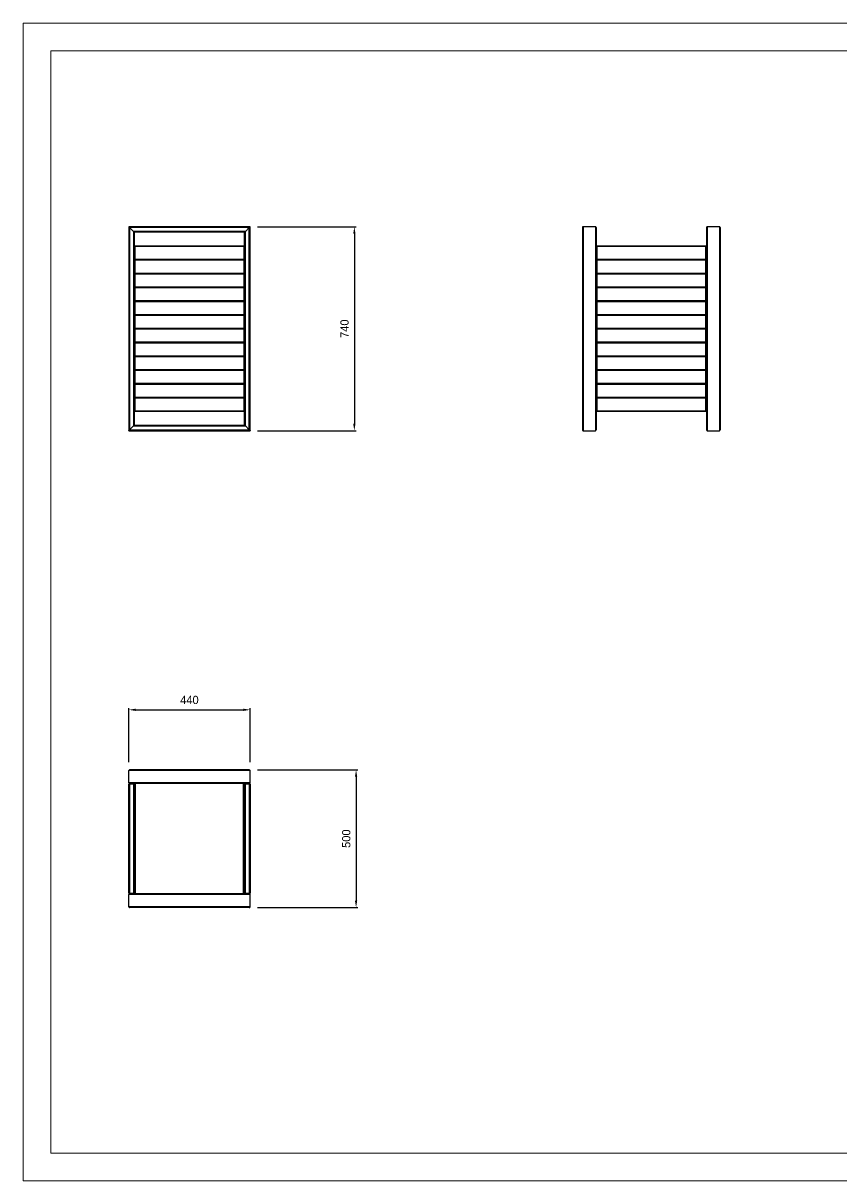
# Model space of a CAD drawing. Header units: millimetres. Extents: x -1540 to 4400, y -2095 to 2105.
# Drawn here: x -1540 to 1430, y -2095 to 2105 of the extents above; entities that cross this region are included whole.
import ezdxf

# ---------------------------------------------------------------- set-up
doc = ezdxf.new("R2010")
doc.units = ezdxf.units.MM
doc.header["$PDSIZE"] = -1
doc.layers.add('tabelka', color=155, linetype='Continuous')
doc.dimstyles.new('1-1', dxfattribs={"dimtxt": 30, "dimasz": 25, "dimexe": 6.25, "dimexo": 30, "dimgap": 20.625, "dimtad": 1, "dimdec": 1, "dimtxsty": 'Standard', "dimcen": 0, "dimclrd": 2, "dimclre": 2, "dimclrt": 2, "dimadec": 0, "dimazin": 0, "dimtfac": 1, "dimtdec": 1, "dimtmove": 0, "dimatfit": 3, "dimfxl": 0, "dimarcsym": 0})

# ---------------------------------------------------------------- blocks, each defined once
blk = doc.blocks.new('bok_a')
for p, q in [((488.8, -176.9), (488.8, -910.9)), ((535.8, -173.9), (491.8, -173.9)), ((491.8, -173.9), (491.8, -913.9)), ((535.8, -173.9), (535.8, -913.9)), ((538.8, -176.9), (538.8, -245.9)), ((938.8, -176.9), (938.8, -245.9)), ((985.8, -173.9), (941.8, -173.9)), ((941.8, -173.9), (941.8, -913.9)), ((985.8, -173.9), (985.8, -913.9)), ((988.8, -176.9), (988.8, -910.9)), ((538.8, -243.9), (540.8, -243.9)), ((538.8, -291.9), (538.8, -245.9)), ((538.8, -245.9), (540.8, -245.9)), ((540.8, -243.9), (936.8, -243.9)), ((540.8, -243.9), (540.8, -245.9)), ((936.8, -245.9), (540.8, -245.9)), ((540.8, -245.9), (540.8, -291.9)), ((936.8, -243.9), (938.8, -243.9)), ((936.8, -243.9), (936.8, -245.9)), ((936.8, -291.9), (936.8, -245.9)), ((936.8, -245.9), (938.8, -245.9)), ((938.8, -245.9), (938.8, -291.9)), ((538.8, -291.9), (540.8, -291.9)), ((538.8, -291.9), (538.8, -295.9)), ((540.8, -291.9), (540.8, -293.9)), ((540.8, -291.9), (936.8, -291.9)), ((936.8, -293.9), (540.8, -293.9)), ((540.8, -293.9), (540.8, -295.9)), ((936.8, -291.9), (936.8, -293.9)), ((936.8, -291.9), (938.8, -291.9)), ((936.8, -293.9), (936.8, -295.9)), ((938.8, -291.9), (938.8, -295.9)), ((538.8, -341.9), (538.8, -295.9)), ((538.8, -295.9), (540.8, -295.9)), ((936.8, -295.9), (540.8, -295.9)), ((540.8, -295.9), (540.8, -341.9)), ((936.8, -341.9), (936.8, -295.9)), ((936.8, -295.9), (938.8, -295.9)), ((938.8, -295.9), (938.8, -341.9)), ((538.8, -341.9), (540.8, -341.9)), ((538.8, -341.9), (538.8, -345.9)), ((538.8, -345.9), (540.8, -345.9)), ((538.8, -391.9), (538.8, -345.9)), ((540.8, -341.9), (936.8, -341.9)), ((540.8, -341.9), (540.8, -343.9)), ((540.8, -343.9), (540.8, -345.9)), ((540.8, -343.9), (936.8, -343.9)), ((936.8, -345.9), (540.8, -345.9)), ((540.8, -345.9), (540.8, -391.9)), ((936.8, -341.9), (936.8, -343.9)), ((936.8, -341.9), (938.8, -341.9)), ((936.8, -343.9), (936.8, -345.9)), ((936.8, -391.9), (936.8, -345.9)), ((936.8, -345.9), (938.8, -345.9)), ((938.8, -341.9), (938.8, -345.9)), ((938.8, -345.9), (938.8, -391.9)), ((538.8, -391.9), (540.8, -391.9)), ((538.8, -391.9), (538.8, -395.9)), ((538.8, -441.9), (538.8, -395.9)), ((538.8, -395.9), (540.8, -395.9)), ((540.8, -391.9), (936.8, -391.9)), ((540.8, -391.9), (540.8, -393.9)), ((540.8, -393.9), (540.8, -395.9)), ((540.8, -393.9), (936.8, -393.9)), ((936.8, -395.9), (540.8, -395.9)), ((540.8, -395.9), (540.8, -441.9)), ((936.8, -391.9), (936.8, -393.9)), ((936.8, -391.9), (938.8, -391.9)), ((936.8, -393.9), (936.8, -395.9)), ((936.8, -441.9), (936.8, -395.9)), ((936.8, -395.9), (938.8, -395.9)), ((938.8, -391.9), (938.8, -395.9)), ((938.8, -395.9), (938.8, -441.9)), ((538.8, -441.9), (540.8, -441.9)), ((538.8, -441.9), (538.8, -445.9)), ((538.8, -445.9), (540.8, -445.9)), ((538.8, -491.9), (538.8, -445.9)), ((540.8, -441.9), (936.8, -441.9)), ((540.8, -441.9), (540.8, -443.9)), ((540.8, -443.9), (540.8, -445.9)), ((540.8, -443.9), (936.8, -443.9)), ((936.8, -445.9), (540.8, -445.9)), ((540.8, -445.9), (540.8, -491.9)), ((936.8, -441.9), (936.8, -443.9)), ((936.8, -441.9), (938.8, -441.9)), ((936.8, -443.9), (936.8, -445.9)), ((936.8, -491.9), (936.8, -445.9)), ((936.8, -445.9), (938.8, -445.9)), ((938.8, -441.9), (938.8, -445.9)), ((938.8, -445.9), (938.8, -491.9)), ((538.8, -491.9), (540.8, -491.9)), ((538.8, -491.9), (538.8, -495.9)), ((538.8, -541.9), (538.8, -495.9)), ((538.8, -495.9), (540.8, -495.9)), ((540.8, -491.9), (540.8, -493.9)), ((540.8, -491.9), (936.8, -491.9)), ((540.8, -493.9), (540.8, -495.9)), ((540.8, -493.9), (936.8, -493.9)), ((936.8, -495.9), (540.8, -495.9)), ((540.8, -495.9), (540.8, -541.9)), ((936.8, -491.9), (936.8, -493.9)), ((936.8, -491.9), (938.8, -491.9)), ((936.8, -493.9), (936.8, -495.9)), ((936.8, -541.9), (936.8, -495.9)), ((936.8, -495.9), (938.8, -495.9)), ((938.8, -491.9), (938.8, -495.9)), ((938.8, -495.9), (938.8, -541.9)), ((538.8, -541.9), (540.8, -541.9)), ((538.8, -541.9), (538.8, -545.9)), ((538.8, -591.9), (538.8, -545.9)), ((538.8, -545.9), (540.8, -545.9)), ((540.8, -541.9), (540.8, -543.9)), ((540.8, -541.9), (936.8, -541.9)), ((540.8, -543.9), (540.8, -545.9)), ((540.8, -543.9), (936.8, -543.9)), ((936.8, -545.9), (540.8, -545.9)), ((540.8, -545.9), (540.8, -591.9)), ((936.8, -541.9), (936.8, -543.9)), ((936.8, -541.9), (938.8, -541.9)), ((936.8, -543.9), (936.8, -545.9)), ((936.8, -591.9), (936.8, -545.9)), ((936.8, -545.9), (938.8, -545.9)), ((938.8, -541.9), (938.8, -545.9)), ((938.8, -545.9), (938.8, -591.9)), ((538.8, -591.9), (540.8, -591.9)), ((538.8, -591.9), (538.8, -595.9)), ((538.8, -595.9), (540.8, -595.9)), ((538.8, -641.9), (538.8, -595.9)), ((540.8, -591.9), (936.8, -591.9)), ((540.8, -591.9), (540.8, -593.9)), ((936.8, -593.9), (540.8, -593.9)), ((540.8, -593.9), (540.8, -595.9)), ((936.8, -595.9), (540.8, -595.9)), ((540.8, -595.9), (540.8, -641.9)), ((936.8, -591.9), (936.8, -593.9)), ((936.8, -591.9), (938.8, -591.9)), ((936.8, -593.9), (936.8, -595.9)), ((936.8, -641.9), (936.8, -595.9)), ((936.8, -595.9), (938.8, -595.9)), ((938.8, -591.9), (938.8, -595.9)), ((938.8, -595.9), (938.8, -641.9)), ((538.8, -641.9), (540.8, -641.9)), ((538.8, -641.9), (538.8, -645.9)), ((538.8, -691.9), (538.8, -645.9)), ((538.8, -645.9), (540.8, -645.9)), ((540.8, -641.9), (540.8, -643.9)), ((540.8, -641.9), (936.8, -641.9)), ((936.8, -643.9), (540.8, -643.9)), ((540.8, -643.9), (540.8, -645.9)), ((936.8, -645.9), (540.8, -645.9)), ((540.8, -645.9), (540.8, -691.9)), ((936.8, -641.9), (936.8, -643.9)), ((936.8, -641.9), (938.8, -641.9)), ((936.8, -643.9), (936.8, -645.9)), ((936.8, -691.9), (936.8, -645.9)), ((936.8, -645.9), (938.8, -645.9)), ((938.8, -641.9), (938.8, -645.9)), ((938.8, -645.9), (938.8, -691.9)), ((538.8, -691.9), (540.8, -691.9)), ((538.8, -691.9), (538.8, -695.9)), ((538.8, -695.9), (540.8, -695.9)), ((538.8, -741.9), (538.8, -695.9)), ((540.8, -691.9), (540.8, -693.9)), ((540.8, -691.9), (936.8, -691.9)), ((936.8, -693.9), (540.8, -693.9)), ((540.8, -693.9), (540.8, -695.9)), ((936.8, -695.9), (540.8, -695.9)), ((540.8, -695.9), (540.8, -741.9)), ((936.8, -691.9), (936.8, -693.9)), ((936.8, -691.9), (938.8, -691.9)), ((936.8, -693.9), (936.8, -695.9)), ((936.8, -741.9), (936.8, -695.9)), ((936.8, -695.9), (938.8, -695.9)), ((938.8, -691.9), (938.8, -695.9)), ((938.8, -695.9), (938.8, -741.9)), ((538.8, -741.9), (540.8, -741.9)), ((538.8, -741.9), (538.8, -745.9)), ((538.8, -791.9), (538.8, -745.9)), ((538.8, -745.9), (540.8, -745.9)), ((540.8, -741.9), (936.8, -741.9)), ((540.8, -741.9), (540.8, -743.9)), ((936.8, -743.9), (540.8, -743.9)), ((540.8, -743.9), (540.8, -745.9)), ((540.8, -745.9), (540.8, -791.9)), ((936.8, -745.9), (540.8, -745.9)), ((936.8, -741.9), (936.8, -743.9)), ((936.8, -741.9), (938.8, -741.9)), ((936.8, -743.9), (936.8, -745.9)), ((936.8, -791.9), (936.8, -745.9)), ((936.8, -745.9), (938.8, -745.9)), ((938.8, -741.9), (938.8, -745.9)), ((938.8, -745.9), (938.8, -791.9)), ((538.8, -791.9), (540.8, -791.9)), ((538.8, -791.9), (538.8, -795.9)), ((538.8, -795.9), (540.8, -795.9)), ((538.8, -841.9), (538.8, -795.9)), ((540.8, -791.9), (540.8, -793.9)), ((540.8, -791.9), (936.8, -791.9)), ((936.8, -793.9), (540.8, -793.9)), ((540.8, -793.9), (540.8, -795.9)), ((936.8, -795.9), (540.8, -795.9)), ((540.8, -795.9), (540.8, -841.9)), ((936.8, -791.9), (936.8, -793.9)), ((936.8, -791.9), (938.8, -791.9)), ((936.8, -793.9), (936.8, -795.9)), ((936.8, -841.9), (936.8, -795.9)), ((936.8, -795.9), (938.8, -795.9)), ((938.8, -791.9), (938.8, -795.9)), ((938.8, -795.9), (938.8, -841.9)), ((538.8, -841.9), (540.8, -841.9)), ((538.8, -841.9), (538.8, -910.9)), ((540.8, -843.9), (538.8, -843.9)), ((540.8, -841.9), (540.8, -843.9)), ((540.8, -841.9), (936.8, -841.9)), ((936.8, -843.9), (540.8, -843.9)), ((936.8, -841.9), (936.8, -843.9)), ((936.8, -841.9), (938.8, -841.9)), ((938.8, -843.9), (936.8, -843.9)), ((938.8, -841.9), (938.8, -910.9)), ((491.8, -913.9), (535.8, -913.9)), ((941.8, -913.9), (985.8, -913.9))]:
    blk.add_line(p, q)
for centre, radius, start, end in [((491.8, -176.9), 3, 90, 180), ((535.8, -176.9), 3, 0, 90), ((941.8, -176.9), 3, 90, 180), ((985.8, -176.9), 3, 0, 90), ((540.8, -245.9), 2, 90, 180), ((936.8, -245.9), 2, 0, 90), ((540.8, -291.9), 2, 180, 270), ((540.8, -295.9), 2, 90, 180), ((936.8, -291.9), 2, 270, 0), ((936.8, -295.9), 2, 0, 90), ((540.8, -341.9), 2, 180, 270), ((540.8, -345.9), 2, 90, 180), ((936.8, -341.9), 2, 270, 0), ((936.8, -345.9), 2, 0, 90), ((540.8, -391.9), 2, 180, 270), ((540.8, -395.9), 2, 90, 180), ((936.8, -391.9), 2, 270, 0), ((936.8, -395.9), 2, 0, 90), ((540.8, -441.9), 2, 180, 270), ((540.8, -445.9), 2, 90, 180), ((936.8, -441.9), 2, 270, 0), ((936.8, -445.9), 2, 0, 90), ((540.8, -491.9), 2, 180, 270), ((540.8, -495.9), 2, 90, 180), ((936.8, -491.9), 2, 270, 0), ((936.8, -495.9), 2, 0, 90), ((540.8, -541.9), 2, 180, 270), ((540.8, -545.9), 2, 90, 180), ((936.8, -541.9), 2, 270, 0), ((936.8, -545.9), 2, 0, 90), ((540.8, -591.9), 2, 180, 270), ((540.8, -595.9), 2, 90, 180), ((936.8, -591.9), 2, 270, 0), ((936.8, -595.9), 2, 0, 90), ((540.8, -641.9), 2, 180, 270), ((540.8, -645.9), 2, 90, 180), ((936.8, -641.9), 2, 270, 0), ((936.8, -645.9), 2, 0, 90), ((540.8, -691.9), 2, 180, 270), ((540.8, -695.9), 2, 90, 180), ((936.8, -691.9), 2, 270, 0), ((936.8, -695.9), 2, 0, 90), ((540.8, -741.9), 2, 180, 270), ((540.8, -745.9), 2, 90, 180), ((936.8, -741.9), 2, 270, 0), ((936.8, -745.9), 2, 0, 90), ((540.8, -791.9), 2, 180, 270), ((540.8, -795.9), 2, 90, 180), ((936.8, -791.9), 2, 270, 0), ((936.8, -795.9), 2, 0, 90), ((540.8, -841.9), 2, 180, 270), ((936.8, -841.9), 2, 270, 0), ((491.8, -910.9), 3, 180, 270), ((535.8, -910.9), 3, 270, 0), ((941.8, -910.9), 3, 180, 270), ((985.8, -910.9), 3, 270, 0)]:
    blk.add_arc(centre, radius, start, end)
blk = doc.blocks.new('bok_b')
for p, q in [((-716.8, -173.9), (-1156.8, -173.9)), ((-1156.8, -173.9), (-1156.8, -913.9)), ((-719.8, -176.9), (-1153.8, -176.9)), ((-1139.8, -190.9), (-1153.8, -176.9)), ((-1153.8, -176.9), (-1153.8, -910.9)), ((-733.8, -190.9), (-1139.8, -190.9)), ((-1139.8, -190.9), (-1139.8, -896.9)), ((-736.8, -193.9), (-1136.8, -193.9)), ((-1136.8, -193.9), (-1136.8, -245.9)), ((-736.8, -245.9), (-736.8, -193.9)), ((-733.8, -190.9), (-719.8, -176.9)), ((-733.8, -896.9), (-733.8, -190.9)), ((-719.8, -910.9), (-719.8, -176.9)), ((-716.8, -913.9), (-716.8, -173.9)), ((-1136.8, -243.9), (-1134.8, -243.9)), ((-1136.8, -243.9), (-1134.8, -243.9)), ((-1136.8, -291.9), (-1136.8, -245.9)), ((-1136.8, -245.9), (-1134.8, -245.9)), ((-1134.8, -245.9), (-1134.8, -243.9)), ((-1134.8, -243.9), (-738.8, -243.9)), ((-738.8, -245.9), (-1134.8, -245.9)), ((-1134.8, -245.9), (-1134.8, -291.9)), ((-738.8, -243.9), (-736.8, -243.9)), ((-738.8, -245.9), (-738.8, -243.9)), ((-738.8, -291.9), (-738.8, -245.9)), ((-738.8, -245.9), (-736.8, -245.9)), ((-736.8, -245.9), (-736.8, -291.9)), ((-1136.8, -291.9), (-1134.8, -291.9)), ((-1136.8, -291.9), (-1136.8, -295.9)), ((-1134.8, -293.9), (-1134.8, -291.9)), ((-1134.8, -291.9), (-738.8, -291.9)), ((-738.8, -293.9), (-1134.8, -293.9)), ((-1134.8, -295.9), (-1134.8, -293.9)), ((-738.8, -291.9), (-736.8, -291.9)), ((-738.8, -293.9), (-738.8, -291.9)), ((-738.8, -295.9), (-738.8, -293.9)), ((-736.8, -295.9), (-736.8, -291.9)), ((-1136.8, -295.9), (-1134.8, -295.9)), ((-1136.8, -341.9), (-1136.8, -295.9)), ((-738.8, -295.9), (-1134.8, -295.9)), ((-1134.8, -295.9), (-1134.8, -341.9)), ((-738.8, -295.9), (-736.8, -295.9)), ((-738.8, -341.9), (-738.8, -295.9)), ((-736.8, -295.9), (-736.8, -341.9)), ((-1136.8, -341.9), (-1134.8, -341.9)), ((-1136.8, -341.9), (-1136.8, -345.9)), ((-1136.8, -345.9), (-1134.8, -345.9)), ((-1136.8, -391.9), (-1136.8, -345.9)), ((-1134.8, -343.9), (-1134.8, -341.9)), ((-1134.8, -341.9), (-738.8, -341.9)), ((-738.8, -343.9), (-1134.8, -343.9)), ((-1134.8, -345.9), (-1134.8, -343.9)), ((-738.8, -345.9), (-1134.8, -345.9)), ((-1134.8, -345.9), (-1134.8, -391.9)), ((-738.8, -343.9), (-738.8, -341.9)), ((-738.8, -341.9), (-736.8, -341.9)), ((-738.8, -345.9), (-738.8, -343.9)), ((-738.8, -391.9), (-738.8, -345.9)), ((-738.8, -345.9), (-736.8, -345.9)), ((-736.8, -345.9), (-736.8, -341.9)), ((-736.8, -345.9), (-736.8, -391.9)), ((-1136.8, -391.9), (-1134.8, -391.9)), ((-1136.8, -391.9), (-1136.8, -395.9)), ((-1136.8, -441.9), (-1136.8, -395.9)), ((-1136.8, -395.9), (-1134.8, -395.9)), ((-1134.8, -393.9), (-1134.8, -391.9)), ((-1134.8, -391.9), (-738.8, -391.9)), ((-1134.8, -395.9), (-1134.8, -393.9)), ((-1134.8, -393.9), (-738.8, -393.9)), ((-738.8, -395.9), (-1134.8, -395.9)), ((-1134.8, -395.9), (-1134.8, -441.9)), ((-738.8, -391.9), (-736.8, -391.9)), ((-738.8, -393.9), (-738.8, -391.9)), ((-738.8, -395.9), (-738.8, -393.9)), ((-738.8, -441.9), (-738.8, -395.9)), ((-738.8, -395.9), (-736.8, -395.9)), ((-736.8, -395.9), (-736.8, -391.9)), ((-736.8, -395.9), (-736.8, -441.9)), ((-1136.8, -441.9), (-1134.8, -441.9)), ((-1136.8, -441.9), (-1136.8, -445.9)), ((-1136.8, -491.9), (-1136.8, -445.9)), ((-1136.8, -445.9), (-1134.8, -445.9)), ((-1134.8, -443.9), (-1134.8, -441.9)), ((-1134.8, -441.9), (-738.8, -441.9)), ((-738.8, -443.9), (-1134.8, -443.9)), ((-1134.8, -445.9), (-1134.8, -443.9)), ((-738.8, -445.9), (-1134.8, -445.9)), ((-1134.8, -445.9), (-1134.8, -491.9)), ((-738.8, -443.9), (-738.8, -441.9)), ((-738.8, -441.9), (-736.8, -441.9)), ((-738.8, -445.9), (-738.8, -443.9)), ((-738.8, -491.9), (-738.8, -445.9)), ((-738.8, -445.9), (-736.8, -445.9)), ((-736.8, -445.9), (-736.8, -441.9)), ((-736.8, -445.9), (-736.8, -491.9)), ((-1136.8, -491.9), (-1134.8, -491.9)), ((-1136.8, -491.9), (-1136.8, -495.9)), ((-1136.8, -495.9), (-1134.8, -495.9)), ((-1136.8, -541.9), (-1136.8, -495.9)), ((-1134.8, -493.9), (-1134.8, -491.9)), ((-1134.8, -491.9), (-738.8, -491.9)), ((-1134.8, -495.9), (-1134.8, -493.9)), ((-1134.8, -493.9), (-738.8, -493.9)), ((-738.8, -495.9), (-1134.8, -495.9)), ((-1134.8, -495.9), (-1134.8, -541.9)), ((-738.8, -493.9), (-738.8, -491.9)), ((-738.8, -491.9), (-736.8, -491.9)), ((-738.8, -495.9), (-738.8, -493.9)), ((-738.8, -541.9), (-738.8, -495.9)), ((-738.8, -495.9), (-736.8, -495.9)), ((-736.8, -495.9), (-736.8, -491.9)), ((-736.8, -495.9), (-736.8, -541.9)), ((-1136.8, -541.9), (-1134.8, -541.9)), ((-1136.8, -541.9), (-1136.8, -545.9)), ((-1136.8, -591.9), (-1136.8, -545.9)), ((-1136.8, -545.9), (-1134.8, -545.9)), ((-1134.8, -541.9), (-738.8, -541.9)), ((-1134.8, -543.9), (-1134.8, -541.9)), ((-738.8, -543.9), (-1134.8, -543.9)), ((-1134.8, -545.9), (-1134.8, -543.9)), ((-1134.8, -545.9), (-1134.8, -591.9)), ((-738.8, -545.9), (-1134.8, -545.9)), ((-738.8, -541.9), (-736.8, -541.9)), ((-738.8, -543.9), (-738.8, -541.9)), ((-738.8, -545.9), (-738.8, -543.9)), ((-738.8, -591.9), (-738.8, -545.9)), ((-738.8, -545.9), (-736.8, -545.9)), ((-736.8, -545.9), (-736.8, -541.9)), ((-736.8, -545.9), (-736.8, -591.9)), ((-1136.8, -591.9), (-1134.8, -591.9)), ((-1136.8, -591.9), (-1136.8, -595.9)), ((-1136.8, -641.9), (-1136.8, -595.9)), ((-1136.8, -595.9), (-1134.8, -595.9)), ((-1134.8, -591.9), (-738.8, -591.9)), ((-1134.8, -593.9), (-1134.8, -591.9)), ((-1134.8, -595.9), (-1134.8, -593.9)), ((-1134.8, -593.9), (-738.8, -593.9)), ((-738.8, -595.9), (-1134.8, -595.9)), ((-1134.8, -595.9), (-1134.8, -641.9)), ((-738.8, -591.9), (-736.8, -591.9)), ((-738.8, -593.9), (-738.8, -591.9)), ((-738.8, -595.9), (-738.8, -593.9)), ((-738.8, -641.9), (-738.8, -595.9)), ((-738.8, -595.9), (-736.8, -595.9)), ((-736.8, -595.9), (-736.8, -591.9)), ((-736.8, -595.9), (-736.8, -641.9)), ((-1136.8, -641.9), (-1134.8, -641.9)), ((-1136.8, -641.9), (-1136.8, -645.9)), ((-1136.8, -645.9), (-1134.8, -645.9)), ((-1136.8, -691.9), (-1136.8, -645.9)), ((-1134.8, -643.9), (-1134.8, -641.9)), ((-1134.8, -641.9), (-738.8, -641.9)), ((-738.8, -643.9), (-1134.8, -643.9)), ((-1134.8, -645.9), (-1134.8, -643.9)), ((-738.8, -645.9), (-1134.8, -645.9)), ((-1134.8, -645.9), (-1134.8, -691.9)), ((-738.8, -641.9), (-736.8, -641.9)), ((-738.8, -643.9), (-738.8, -641.9)), ((-738.8, -645.9), (-738.8, -643.9)), ((-738.8, -691.9), (-738.8, -645.9)), ((-738.8, -645.9), (-736.8, -645.9)), ((-736.8, -645.9), (-736.8, -641.9)), ((-736.8, -645.9), (-736.8, -691.9)), ((-1136.8, -691.9), (-1134.8, -691.9)), ((-1136.8, -691.9), (-1136.8, -695.9)), ((-1136.8, -695.9), (-1134.8, -695.9)), ((-1136.8, -741.9), (-1136.8, -695.9)), ((-1134.8, -693.9), (-1134.8, -691.9)), ((-1134.8, -691.9), (-738.8, -691.9)), ((-1134.8, -695.9), (-1134.8, -693.9)), ((-1134.8, -693.9), (-738.8, -693.9)), ((-1134.8, -695.9), (-1134.8, -741.9)), ((-738.8, -695.9), (-1134.8, -695.9)), ((-738.8, -693.9), (-738.8, -691.9)), ((-738.8, -691.9), (-736.8, -691.9)), ((-738.8, -695.9), (-738.8, -693.9)), ((-738.8, -741.9), (-738.8, -695.9)), ((-738.8, -695.9), (-736.8, -695.9)), ((-736.8, -695.9), (-736.8, -691.9)), ((-736.8, -695.9), (-736.8, -741.9)), ((-1136.8, -741.9), (-1134.8, -741.9)), ((-1136.8, -741.9), (-1136.8, -745.9)), ((-1136.8, -791.9), (-1136.8, -745.9)), ((-1136.8, -745.9), (-1134.8, -745.9)), ((-1134.8, -741.9), (-738.8, -741.9)), ((-1134.8, -743.9), (-1134.8, -741.9)), ((-738.8, -743.9), (-1134.8, -743.9)), ((-1134.8, -745.9), (-1134.8, -743.9)), ((-1134.8, -745.9), (-1134.8, -791.9)), ((-738.8, -745.9), (-1134.8, -745.9)), ((-738.8, -741.9), (-736.8, -741.9)), ((-738.8, -743.9), (-738.8, -741.9)), ((-738.8, -745.9), (-738.8, -743.9)), ((-738.8, -745.9), (-736.8, -745.9)), ((-738.8, -791.9), (-738.8, -745.9)), ((-736.8, -745.9), (-736.8, -741.9)), ((-736.8, -745.9), (-736.8, -791.9)), ((-1136.8, -791.9), (-1134.8, -791.9)), ((-1136.8, -791.9), (-1136.8, -795.9)), ((-1136.8, -841.9), (-1136.8, -795.9)), ((-1136.8, -795.9), (-1134.8, -795.9)), ((-1134.8, -793.9), (-1134.8, -791.9)), ((-1134.8, -791.9), (-738.8, -791.9)), ((-1134.8, -795.9), (-1134.8, -793.9)), ((-1134.8, -793.9), (-738.8, -793.9)), ((-738.8, -795.9), (-1134.8, -795.9)), ((-1134.8, -795.9), (-1134.8, -841.9)), ((-738.8, -793.9), (-738.8, -791.9)), ((-738.8, -791.9), (-736.8, -791.9)), ((-738.8, -795.9), (-738.8, -793.9)), ((-738.8, -841.9), (-738.8, -795.9)), ((-738.8, -795.9), (-736.8, -795.9)), ((-736.8, -795.9), (-736.8, -791.9)), ((-736.8, -795.9), (-736.8, -841.9)), ((-1136.8, -841.9), (-1134.8, -841.9)), ((-1136.8, -841.9), (-1136.8, -893.9)), ((-1134.8, -843.9), (-1136.8, -843.9)), ((-1134.8, -841.9), (-738.8, -841.9)), ((-1134.8, -843.9), (-1134.8, -841.9)), ((-738.8, -843.9), (-1134.8, -843.9)), ((-738.8, -841.9), (-736.8, -841.9)), ((-738.8, -843.9), (-738.8, -841.9)), ((-736.8, -843.9), (-738.8, -843.9)), ((-736.8, -893.9), (-736.8, -841.9)), ((-1156.8, -913.9), (-716.8, -913.9)), ((-1153.8, -910.9), (-1139.8, -896.9)), ((-1153.8, -910.9), (-719.8, -910.9)), ((-1139.8, -896.9), (-733.8, -896.9)), ((-1136.8, -893.9), (-736.8, -893.9)), ((-719.8, -910.9), (-733.8, -896.9))]:
    blk.add_line(p, q)
at = {"flags": 128}
for points in [[(-1153.8, -176.9), (-1154.4, -176.4), (-1154.9, -175.9), (-1155.3, -175.4), (-1155.8, -175), (-1156.1, -174.6), (-1156.4, -174.3), (-1156.7, -174.1), (-1156.8, -174), (-1156.8, -173.9)], [(-1156.8, -173.9), (-1156.8, -174), (-1156.7, -174.1), (-1156.4, -174.3), (-1156.1, -174.6), (-1155.8, -175), (-1155.3, -175.4), (-1154.9, -175.9), (-1154.4, -176.4), (-1153.8, -176.9)], [(-1136.8, -193.9), (-1136.9, -193.9), (-1137, -193.7), (-1137.2, -193.5), (-1137.5, -193.2), (-1137.9, -192.9), (-1138.3, -192.4), (-1138.8, -192), (-1139.3, -191.5), (-1139.8, -190.9)], [(-1139.8, -190.9), (-1139.2, -191.5), (-1138.7, -192.1), (-1138.2, -192.6), (-1137.7, -193.1), (-1137.3, -193.4), (-1137.1, -193.7), (-1136.9, -193.9), (-1136.8, -193.9)], [(-736.8, -193.9), (-736.8, -193.9), (-736.7, -193.7), (-736.4, -193.5), (-736.1, -193.2), (-735.8, -192.9), (-735.3, -192.4), (-734.9, -192), (-734.4, -191.5), (-733.8, -190.9)], [(-733.8, -190.9), (-734.4, -191.5), (-735, -192.1), (-735.5, -192.6), (-736, -193.1), (-736.3, -193.4), (-736.6, -193.7), (-736.8, -193.9), (-736.8, -193.9)], [(-719.8, -176.9), (-719.3, -176.4), (-718.8, -175.9), (-718.3, -175.4), (-717.9, -175), (-717.5, -174.6), (-717.2, -174.3), (-717, -174.1), (-716.9, -174), (-716.8, -173.9)], [(-716.8, -173.9), (-716.9, -174), (-717.1, -174.2), (-717.3, -174.4), (-717.7, -174.8), (-718.2, -175.3), (-718.7, -175.8), (-719.2, -176.3), (-719.8, -176.9)], [(-1156.8, -913.9), (-1156.8, -913.9), (-1156.7, -913.7), (-1156.4, -913.5), (-1156.1, -913.2), (-1155.8, -912.9), (-1155.3, -912.4), (-1154.9, -912), (-1154.4, -911.5), (-1153.8, -910.9)], [(-1153.8, -910.9), (-1154.4, -911.5), (-1154.9, -912), (-1155.3, -912.4), (-1155.8, -912.9), (-1156.1, -913.2), (-1156.4, -913.5), (-1156.7, -913.7), (-1156.8, -913.9), (-1156.8, -913.9)], [(-1139.8, -896.9), (-1139.2, -896.3), (-1138.7, -895.8), (-1138.2, -895.3), (-1137.7, -894.8), (-1137.3, -894.4), (-1137.1, -894.2), (-1136.9, -894), (-1136.8, -893.9)], [(-1136.8, -893.9), (-1136.9, -894), (-1137, -894.1), (-1137.2, -894.3), (-1137.5, -894.6), (-1137.9, -895), (-1138.3, -895.4), (-1138.8, -895.9), (-1139.3, -896.4), (-1139.8, -896.9)], [(-733.8, -896.9), (-734.4, -896.3), (-735, -895.8), (-735.5, -895.3), (-736, -894.8), (-736.3, -894.4), (-736.6, -894.2), (-736.8, -894), (-736.8, -893.9)], [(-736.8, -893.9), (-736.8, -894), (-736.7, -894.1), (-736.4, -894.3), (-736.1, -894.6), (-735.8, -895), (-735.3, -895.4), (-734.9, -895.9), (-734.4, -896.4), (-733.8, -896.9)], [(-716.8, -913.9), (-716.9, -913.9), (-717, -913.7), (-717.2, -913.5), (-717.5, -913.2), (-717.9, -912.9), (-718.3, -912.4), (-718.8, -912), (-719.3, -911.5), (-719.8, -910.9)], [(-719.8, -910.9), (-719.2, -911.5), (-718.7, -912.1), (-718.2, -912.6), (-717.7, -913.1), (-717.3, -913.4), (-717.1, -913.7), (-716.9, -913.9), (-716.8, -913.9)]]:
    blk.add_lwpolyline(points, dxfattribs=at)
for centre, start, end in [((-1134.8, -245.9), 90, 180), ((-738.8, -245.9), 0, 90), ((-1134.8, -291.9), 180, 270), ((-1134.8, -295.9), 90, 180), ((-738.8, -291.9), 270, 0), ((-738.8, -295.9), 0, 90), ((-1134.8, -341.9), 180, 270), ((-1134.8, -345.9), 90, 180), ((-738.8, -341.9), 270, 0), ((-738.8, -345.9), 0, 90), ((-1134.8, -391.9), 180, 270), ((-1134.8, -395.9), 90, 180), ((-738.8, -391.9), 270, 0), ((-738.8, -395.9), 0, 90), ((-1134.8, -441.9), 180, 270), ((-1134.8, -445.9), 90, 180), ((-738.8, -441.9), 270, 0), ((-738.8, -445.9), 0, 90), ((-1134.8, -491.9), 180, 270), ((-1134.8, -495.9), 90, 180), ((-738.8, -491.9), 270, 0), ((-738.8, -495.9), 0, 90), ((-1134.8, -541.9), 180, 270), ((-1134.8, -545.9), 90, 180), ((-738.8, -541.9), 270, 0), ((-738.8, -545.9), 0, 90), ((-1134.8, -591.9), 180, 270), ((-1134.8, -595.9), 90, 180), ((-738.8, -591.9), 270, 0), ((-738.8, -595.9), 0, 90), ((-1134.8, -641.9), 180, 270), ((-1134.8, -645.9), 90, 180), ((-738.8, -641.9), 270, 0), ((-738.8, -645.9), 0, 90), ((-1134.8, -691.9), 180, 270), ((-1134.8, -695.9), 90, 180), ((-738.8, -691.9), 270, 0), ((-738.8, -695.9), 0, 90), ((-1134.8, -741.9), 180, 270), ((-1134.8, -745.9), 90, 180), ((-738.8, -741.9), 270, 0), ((-738.8, -745.9), 0, 90), ((-1134.8, -791.9), 180, 270), ((-1134.8, -795.9), 90, 180), ((-738.8, -791.9), 270, 0), ((-738.8, -795.9), 0, 90), ((-1134.8, -841.9), 180, 270), ((-738.8, -841.9), 270, 0)]:
    blk.add_arc(centre, 2, start, end)
blk = doc.blocks.new('rzut')
for p, q in [((-716.8, 1117.8), (-1156.8, 1117.8)), ((-1156.8, 1073.8), (-1156.8, 1117.8)), ((-719.8, 1120.8), (-1153.8, 1120.8)), ((-716.8, 1073.8), (-716.8, 1117.8)), ((-716.8, 1073.8), (-1156.8, 1073.8)), ((-1154.8, 1068.8), (-1156.8, 1068.8)), ((-1156.8, 672.8), (-1156.8, 1068.8)), ((-1154.8, 1068.8), (-1154.8, 1070.8)), ((-1138.8, 1068.8), (-1154.8, 1068.8)), ((-1154.8, 1068.8), (-1154.8, 672.8)), ((-719.8, 1070.8), (-1153.8, 1070.8)), ((-1138.8, 1070.8), (-1138.8, 1068.8)), ((-1136.8, 1068.8), (-1138.8, 1068.8)), ((-1138.8, 672.8), (-1138.8, 1068.8)), ((-1136.8, 1070.8), (-1136.8, 1038.8)), ((-1134.8, 1070.8), (-1134.8, 1038.8)), ((-1133.3, 1070.8), (-1133.3, 670.8)), ((-1132.6, 670.8), (-1132.6, 1070.8)), ((-741.1, 1070.8), (-741.1, 670.8)), ((-740.3, 670.8), (-740.3, 1070.8)), ((-738.8, 1038.8), (-738.8, 1070.8)), ((-736.8, 1038.8), (-736.8, 1070.8)), ((-736.8, 1068.8), (-734.8, 1068.8)), ((-734.8, 1070.8), (-734.8, 1068.8)), ((-718.8, 1068.8), (-734.8, 1068.8)), ((-734.8, 1068.8), (-734.8, 672.8)), ((-718.8, 1068.8), (-718.8, 1070.8)), ((-718.8, 672.8), (-718.8, 1068.8)), ((-718.8, 1068.8), (-716.8, 1068.8)), ((-716.8, 1068.8), (-716.8, 672.8)), ((-1136.8, 1038.8), (-1134.8, 1038.8)), ((-1136.8, 1038.8), (-1136.8, 702.8)), ((-1134.8, 1038.8), (-1134.8, 702.8)), ((-738.8, 672.8), (-738.8, 1038.8)), ((-736.8, 1038.8), (-738.8, 1038.8)), ((-736.8, 672.8), (-736.8, 1038.8)), ((-1154.8, 672.8), (-1156.8, 672.8)), ((-1154.8, 672.8), (-1138.8, 672.8)), ((-1154.8, 672.8), (-1154.8, 670.8)), ((-1136.8, 672.8), (-1138.8, 672.8)), ((-1138.8, 670.8), (-1138.8, 672.8)), ((-1136.8, 702.8), (-1134.8, 702.8)), ((-1136.8, 702.8), (-1136.8, 670.8)), ((-1134.8, 702.8), (-1134.8, 670.8)), ((-738.8, 672.8), (-736.8, 672.8)), ((-738.8, 670.8), (-738.8, 672.8)), ((-736.8, 670.8), (-736.8, 672.8)), ((-736.8, 672.8), (-734.8, 672.8)), ((-734.8, 672.8), (-718.8, 672.8)), ((-734.8, 670.8), (-734.8, 672.8)), ((-718.8, 672.8), (-716.8, 672.8)), ((-718.8, 672.8), (-718.8, 670.8)), ((-716.8, 667.8), (-1156.8, 667.8)), ((-1156.8, 623.8), (-1156.8, 667.8)), ((-719.8, 670.8), (-1153.8, 670.8)), ((-716.8, 623.8), (-716.8, 667.8)), ((-716.8, 623.8), (-1156.8, 623.8)), ((-719.8, 620.8), (-1153.8, 620.8))]:
    blk.add_line(p, q)
for centre, radius, start, end in [((-1153.8, 1117.8), 3, 90, 180), ((-719.8, 1117.8), 3, 0, 90), ((-1153.8, 1073.8), 3, 180, 270), ((-1154.8, 1068.8), 2, 90, 180), ((-1138.8, 1068.8), 2, 0, 90), ((-734.8, 1068.8), 2, 90, 180), ((-719.8, 1073.8), 3, 270, 0), ((-718.8, 1068.8), 2, 0, 90), ((-1154.8, 672.8), 2, 180, 270), ((-1138.8, 672.8), 2, 270, 0), ((-734.8, 672.8), 2, 180, 270), ((-718.8, 672.8), 2, 270, 0), ((-1153.8, 667.8), 3, 90, 180), ((-719.8, 667.8), 3, 0, 90), ((-1153.8, 623.8), 3, 180, 270), ((-719.8, 623.8), 3, 270, 0)]:
    blk.add_arc(centre, radius, start, end)
blk = doc.blocks.new('*D7')
at = {"color": 2, "lineweight": -2}
for p, q in [((-690.3, 1366.9), (-332.3, 1366.9)), ((-338.5, 1341.9), (-338.5, 651.9)), ((-690.3, 626.9), (-332.3, 626.9))]:
    blk.add_line(p, q, dxfattribs=at)
at = {"color": 2}
for points in [[(-342.7, 1341.9), (-334.4, 1341.9), (-338.5, 1366.9)], [(-342.7, 651.9), (-334.4, 651.9), (-338.5, 626.9)]]:
    blk.add_solid(points, dxfattribs=at)
at = {"layer": 'Defpoints', "color": 0}
for p in [(-720.3, 1366.9), (-720.3, 626.9), (-338.5, 626.9)]:
    blk.add_point(p, dxfattribs=at)
at = {"color": 2, "insert": (-374.1, 996.9), "char_height": 30, "attachment_point": 5, "rotation": 90}
blk.add_mtext('740', dxfattribs=at)
blk = doc.blocks.new('*D8')
at = {"color": 2, "lineweight": -2}
for p, q in [((-1156.8, -576.2), (-1156.8, -379.5)), ((-1131.8, -385.7), (-741.8, -385.7)), ((-716.8, -576.2), (-716.8, -379.5))]:
    blk.add_line(p, q, dxfattribs=at)
at = {"color": 2}
for points in [[(-1131.8, -381.6), (-1131.8, -389.9), (-1156.8, -385.7)], [(-741.8, -381.6), (-741.8, -389.9), (-716.8, -385.7)]]:
    blk.add_solid(points, dxfattribs=at)
at = {"layer": 'Defpoints', "color": 0}
for p in [(-716.8, -385.7), (-1156.8, -606.2), (-716.8, -606.2)]:
    blk.add_point(p, dxfattribs=at)
at = {"color": 2, "insert": (-936.8, -350.1), "char_height": 30, "attachment_point": 5}
blk.add_mtext('440', dxfattribs=at)
blk = doc.blocks.new('*D9')
at = {"color": 2, "lineweight": -2}
for p, q in [((-689.8, -603.2), (-326, -603.2)), ((-332.3, -628.2), (-332.3, -1078.2)), ((-689.8, -1103.2), (-326, -1103.2))]:
    blk.add_line(p, q, dxfattribs=at)
at = {"color": 2}
for points in [[(-336.4, -628.2), (-328.1, -628.2), (-332.3, -603.2)], [(-336.4, -1078.2), (-328.1, -1078.2), (-332.3, -1103.2)]]:
    blk.add_solid(points, dxfattribs=at)
at = {"layer": 'Defpoints', "color": 0}
for p in [(-719.8, -603.2), (-719.8, -1103.2), (-332.3, -1103.2)]:
    blk.add_point(p, dxfattribs=at)
at = {"color": 2, "insert": (-367.9, -853.2), "char_height": 30, "attachment_point": 5, "rotation": 90}
blk.add_mtext('500', dxfattribs=at)

msp = doc.modelspace()

# ---------------------------------------------------------------- linework, layer by layer
at = {"layer": 'tabelka', "lineweight": 5}
for points in [[(-1540.05, 2105.35), (4399.95, 2105.35), (4399.95, -2094.65), (-1540.05, -2094.65)], [(-1440.05, 2005.35), (4299.95, 2005.35), (4299.95, -1994.65), (-1440.05, -1994.65)]]:
    msp.add_lwpolyline(points, close=True, dxfattribs=at)

# ---------------------------------------------------------------- block references
for name, p in [('bok_b', (0, 1540.82)), ('bok_a', (0, 1540.82)), ('rzut', (0, -1724.07))]:
    msp.add_blockref(name, p)

# ---------------------------------------------------------------- dimensions: what is measured, and where the dimension line sits
for base, p1, p2, picture, middle in [((-338.52, 626.89), (-720.28, 1366.89), (-720.28, 626.89), '*D7', (-374.15, 996.89)), ((-332.27, -1103.23), (-719.83, -603.23), (-719.83, -1103.23), '*D9', (-367.9, -853.23))]:
    dim = msp.add_linear_dim(base=base, p1=p1, p2=p2, angle=90, dimstyle='1-1')
    dim.commit()
    dim.dimension.update_dxf_attribs({"geometry": picture, "text_midpoint": middle})
dim = msp.add_linear_dim(base=(-716.83, -385.73), p1=(-1156.83, -606.23), p2=(-716.83, -606.23), dimstyle='1-1')
dim.commit()
dim.dimension.update_dxf_attribs({"geometry": '*D8', "text_midpoint": (-936.83, -350.1)})

doc.saveas('drawing.dxf')
